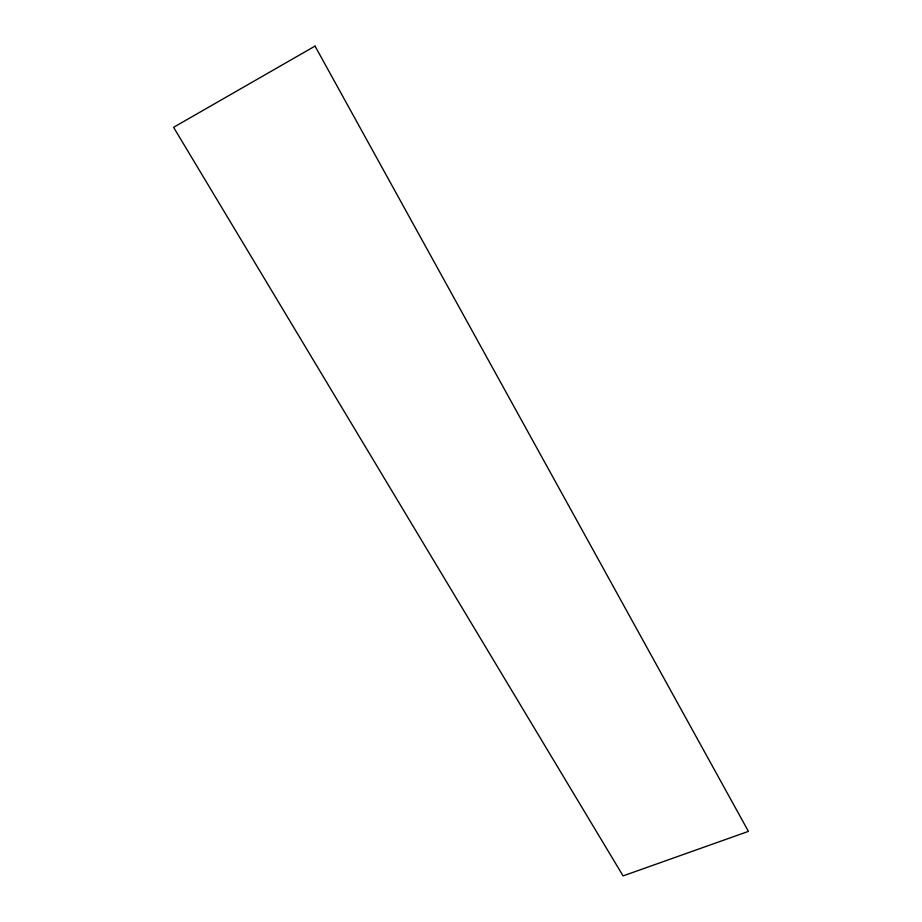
<?xml version="1.0" encoding="UTF-8"?>
<svg xmlns="http://www.w3.org/2000/svg" width="922" height="922" viewBox="0 0 922 922"><rect width="100%" height="100%" fill="white"/><g stroke="black" fill="none" stroke-linecap="round" stroke-linejoin="round"><path stroke-width="1.38" d="M315.036 46.1L173.578 127.317L623.076 875.9L748.422 831.379L315.036 46.1"/></g></svg>
